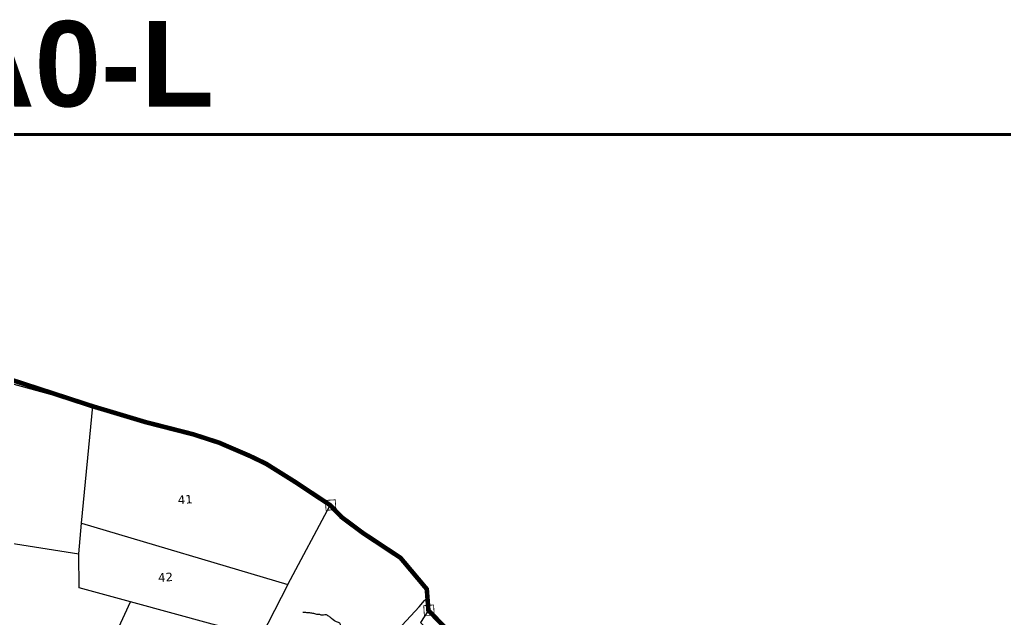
# Model space of a CAD drawing. Header units: inches. Extents: x 740725 to 749682, y 1648954 to 1653697.
# Drawn here: x 745923 to 747651, y 1652645 to 1653697 of the extents above; entities that cross this region are included whole.
import ezdxf
from ezdxf.enums import TextEntityAlignment as Align

# ---------------------------------------------------------------- set-up
doc = ezdxf.new("R2010")
doc.units = ezdxf.units.IN
doc.header["$MEASUREMENT"] = 0
doc.linetypes.add('ACAD_ISO02W100', pattern=[15, 12, -3])
for name, color, linetype in [('PLOT', 7, 'Continuous'), ('PLOT NO', 7, 'Continuous'), ('ROADS', 6, 'Continuous'), ('TANKS-STREAM', 4, 'Continuous'), ('VILLAGE BOUNDRY', 5, 'Continuous'), ('VILLAGE STONES', 240, 'Continuous')]:
    doc.layers.add(name, color=color, linetype=linetype)
doc.styles.get("Standard").update_dxf_attribs({"font": 'verdana_0.ttf'})

msp = doc.modelspace()

# ---------------------------------------------------------------- linework, layer by layer
at = {"layer": 'PLOT', "color": 5, "const_width": 5.38}
msp.add_lwpolyline([(740727.5, 1653495.7), (749679.3, 1653495.7), (749679.3, 1648956.8), (740727.5, 1648956.8)], close=True, dxfattribs=at)
at = {"layer": 'PLOT'}
for points in [[(745126.5, 1652885.5), (745561.5, 1652854.8), (745893.3, 1652781.1), (746026.7, 1652760.2), (746031.7, 1652814.1), (746051.2, 1653018.8), (745628.8, 1653135.6), (745460.3, 1653189.6), (745235.2, 1653262.5)], [(746031.7, 1652814.1), (746393.4, 1652706.5), (746467.4, 1652845.5)], [(746393.4, 1652706.5), (746346.6, 1652615), (746260.9, 1652636.8), (746117.6, 1652675.6), (746027.2, 1652700.4), (746026.7, 1652760.2)], [(745967.3, 1652349.2), (746117.6, 1652675.6)], [(746639.8, 1652661), (746625.9, 1652639.3), (746780.7, 1652483), (746779.4, 1652446.4), (746716.4, 1652453.4), (746685.7, 1652441.3), (746604.2, 1652431.5), (746607.4, 1652448.4), (746568.3, 1652469.4)]]:
    msp.add_lwpolyline(points, dxfattribs=at)
at = {"layer": 'ROADS'}
msp.add_lwpolyline([(746571.2, 1652610.2), (746623.6, 1652667.3), (746632.7, 1652678.3), (746638.1, 1652683.6)], dxfattribs=at)
at = {"layer": 'TANKS-STREAM'}
msp.add_spline([(747031.8, 1651921.5), (747029.9, 1651927.1), (747017.1, 1651929.7), (747004.4, 1651941.9), (746992.9, 1651943.1), (746984.5, 1651947.8), (746980.7, 1651960.9), (746984.5, 1651969.7), (746977.2, 1651983.6), (746978, 1651993.4), (746971.2, 1652008.7), (746978.6, 1652019.5), (746973.4, 1652031.3), (746960.8, 1652035), (746953.4, 1652043.9), (746945.3, 1652053.4), (746943.7, 1652063.1), (746939, 1652072.4), (746933, 1652076.8), (746927.1, 1652083.1), (746923.3, 1652097.8), (746918.2, 1652107.7), (746903.4, 1652124.6), (746903.5, 1652135.5), (746898.3, 1652153.1), (746889.3, 1652166.4), (746885.9, 1652174), (746887.4, 1652182.4), (746883.4, 1652194.6), (746878.8, 1652203.1), (746876.8, 1652216.9), (746873.3, 1652226.6), (746870, 1652231.2), (746869.7, 1652250.3), (746868, 1652262.7), (746861.8, 1652270.3), (746859.8, 1652278.4), (746857.9, 1652292.9), (746853.3, 1652299.1), (746850.2, 1652302.7), (746846.3, 1652306.8), (746842.8, 1652313.5), (746838.6, 1652327.8), (746833.7, 1652334.2), (746828.1, 1652336.9), (746824.2, 1652341.3), (746820.2, 1652355.2), (746819.2, 1652364.3), (746816.7, 1652362.7), (746813.5, 1652367.4), (746811.3, 1652370.5), (746810.5, 1652371.9), (746808.6, 1652376.3), (746806.6, 1652386.1), (746803, 1652391.2), (746800.7, 1652396.2), (746798.5, 1652398.3), (746792.8, 1652402.5), (746788.6, 1652407.8), (746786.6, 1652415), (746790.2, 1652423.5), (746789.2, 1652433.1), (746788.3, 1652440.3), (746787.6, 1652448), (746790.2, 1652452.6), (746787.7, 1652458.1), (746789.4, 1652462.7), (746789.4, 1652468.7), (746788, 1652471.1), (746778.9, 1652473.5), (746766.5, 1652475), (746756.8, 1652484), (746752, 1652486.4), (746747.5, 1652488.3), (746743.4, 1652488.9), (746739.3, 1652488.6), (746735.7, 1652492.4), (746734.2, 1652494.8), (746728.2, 1652493.9), (746727.2, 1652492.8), (746723.6, 1652490.9), (746718.9, 1652490.1), (746704.9, 1652491.4), (746700.7, 1652496.2), (746697.2, 1652498.5), (746683.7, 1652508.7), (746672.8, 1652510.3), (746669.9, 1652510.1), (746662.3, 1652508.9), (746653.1, 1652510.1), (746650.3, 1652513.4), (746642.9, 1652512.6), (746638.4, 1652509.4), (746628.4, 1652508), (746623.6, 1652509.3), (746607.4, 1652503.1), (746603.9, 1652503.5), (746596.9, 1652507.3), (746588.9, 1652510.4), (746581.6, 1652512.5), (746577.4, 1652519.3), (746570.5, 1652522.5), (746561, 1652523.8), (746558.6, 1652526.5), (746551.7, 1652528.7), (746546.9, 1652534.8), (746544.9, 1652535.3), (746543.5, 1652534), (746540, 1652535.8), (746536.5, 1652538), (746526.8, 1652540.4), (746520.9, 1652540.7), (746514.7, 1652547.4), (746510.4, 1652552.2), (746507.3, 1652558.4), (746503.3, 1652563), (746504.2, 1652575.6), (746502.9, 1652582), (746499.5, 1652586.4), (746496, 1652590.1), (746493.6, 1652595.6), (746496.8, 1652609.8), (746494.3, 1652616.1), (746488.1, 1652620.5), (746485.5, 1652626.1), (746484.7, 1652638.2), (746478.5, 1652640.8), (746467.5, 1652648.8), (746462.4, 1652652.2), (746459.8, 1652653.2), (746458.1, 1652652.8), (746453.3, 1652652.4), (746448, 1652653.7), (746443.9, 1652653.9), (746437, 1652655.6), (746429.9, 1652656.4), (746423.2, 1652657.1), (746419.4, 1652657.4)], degree=3, dxfattribs=at)
at = {"layer": 'VILLAGE BOUNDRY', "linetype": 'ACAD_ISO02W100', "ltscale": 2, "const_width": 8}
msp.add_lwpolyline([(745856.3, 1653082.3), (746051.2, 1653018.8), (746144.4, 1652990.9), (746227.3, 1652969.7), (746272.9, 1652954.9), (746327, 1652931.6), (746355.2, 1652918), (746405.5, 1652886.5), (746467.4, 1652845.5), (746487.9, 1652824.2), (746525.1, 1652796.5), (746590.9, 1652753), (746637, 1652698.1), (746639.8, 1652661), (746809.9, 1652484.4)], dxfattribs=at)
at = {"layer": 'VILLAGE STONES', "const_width": 1.39}
for points in [[(746459.2, 1652853.7), (746476.5, 1652854.8), (746477.6, 1652837.4), (746460.3, 1652836.3)], [(746631.6, 1652669.2), (746648.9, 1652670.3), (746650, 1652652.9), (746632.7, 1652651.8)]]:
    msp.add_lwpolyline(points, close=True, dxfattribs=at)

# ---------------------------------------------------------------- texts
at = {"layer": 'PLOT NO'}
for s, p in [('41', (746213.4, 1652855.5)), ('42', (746178.8, 1652719.1))]:
    msp.add_text(s, height=15, rotation=3.6157, dxfattribs=at).set_placement(p, align=Align.MIDDLE_CENTER)
at = {"layer": 'VILLAGE STONES', "insert": (746030.9, 1653694.6), "char_height": 150, "width": 330.918, "attachment_point": 2}
msp.add_mtext('{\\fArial|b1|i0|c0|p34;A0-L}', dxfattribs=at)

doc.saveas('drawing.dxf')
